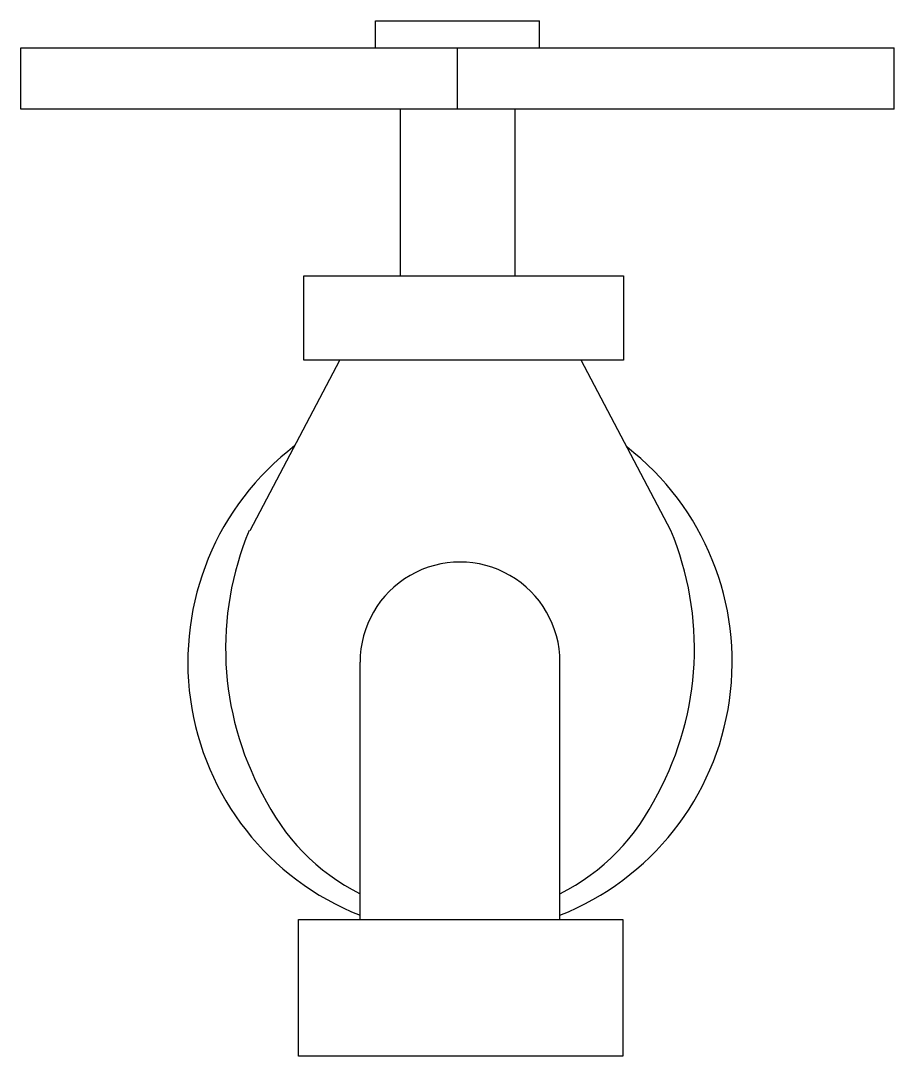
# Model space of a CAD drawing. Header units: millimetres. Extents: x -3037.184 to -3037.075, y 2879.396 to 2879.525.
import ezdxf

# ---------------------------------------------------------------- set-up
doc = ezdxf.new("R2010")
doc.units = ezdxf.units.MM
doc.header["$LTSCALE"] = 10
doc.layers.add('Serviço_Tanques', color=2, linetype='Continuous')

msp = doc.modelspace()

# ---------------------------------------------------------------- linework, layer by layer
at = {"color": 1}
for start, end in [(127.347910127217, 248.4562051952252), (291.5437948006528, 52.20587290214752)]:
    msp.add_arc((-3037.12922555192, 2879.445040180655), 0.03403930664035215, start, end, dxfattribs=at)
at = {"layer": 'Serviço_Tanques', "color": 1}
for p, q in [((-3037.139791136019, 2879.521855358027), (-3037.139791136019, 2879.52524487095)), ((-3037.139791136019, 2879.52524487095), (-3037.119289134265, 2879.52524487095)), ((-3037.119289134264, 2879.521855358027), (-3037.119289134265, 2879.52524487095)), ((-3037.18416020881, 2879.521855358027), (-3037.074920061474, 2879.521855358027)), ((-3037.184160208809, 2879.51419310861), (-3037.18416020881, 2879.521855358027)), ((-3037.129540135142, 2879.51419310861), (-3037.129540135142, 2879.521855358026)), ((-3037.074920061474, 2879.51419310861), (-3037.074920061474, 2879.521855358027)), ((-3037.074920061474, 2879.51419310861), (-3037.184160208809, 2879.51419310861)), ((-3037.13670648067, 2879.51419310861), (-3037.13670648067, 2879.493341755339)), ((-3037.122373789613, 2879.51419310861), (-3037.122373789613, 2879.493341755339)), ((-3037.155465145651, 2879.461475738934), (-3037.144250072507, 2879.48279327578)), ((-3037.114075955348, 2879.48279327578), (-3037.144250072507, 2879.48279327578)), ((-3037.102860882204, 2879.461475738934), (-3037.114075955348, 2879.48279327578)), ((-3037.141725203895, 2879.41285758111), (-3037.141725203894, 2879.445040180655)), ((-3037.116725899947, 2879.41285758111), (-3037.116725899946, 2879.445040180654))]:
    msp.add_line(p, q, dxfattribs=at)
for points in [[(-3037.108795424383, 2879.493341755339), (-3037.108795424383, 2879.48279327578), (-3037.148776194251, 2879.48279327578), (-3037.148776194251, 2879.493341755339)], [(-3037.10886394032, 2879.41285758111), (-3037.10886394032, 2879.395733870167), (-3037.149437849795, 2879.395733870167), (-3037.149437849795, 2879.41285758111)]]:
    msp.add_lwpolyline(points, close=True, dxfattribs=at)
for centre, radius, start, end in [((-3037.120251548047, 2879.446739992084), 0.03828791044535502, 157.3645266311776, 208.3491758190016), ((-3037.138199555793, 2879.446739992084), 0.03828791044535502, 331.6508241809984, 22.63547336882239), ((-3037.12922555192, 2879.445040180655), 0.01249965197370206, 359.9999999979154, 179.9999999979155), ((-3037.129300208782, 2879.440408432861), 0.02734771490099491, 205.675891245415, 242.977912942453), ((-3037.129150895057, 2879.440408432861), 0.02734771490099491, 297.0220870575469, 334.324108754585)]:
    msp.add_arc(centre, radius, start, end, dxfattribs=at)

doc.saveas('drawing.dxf')
